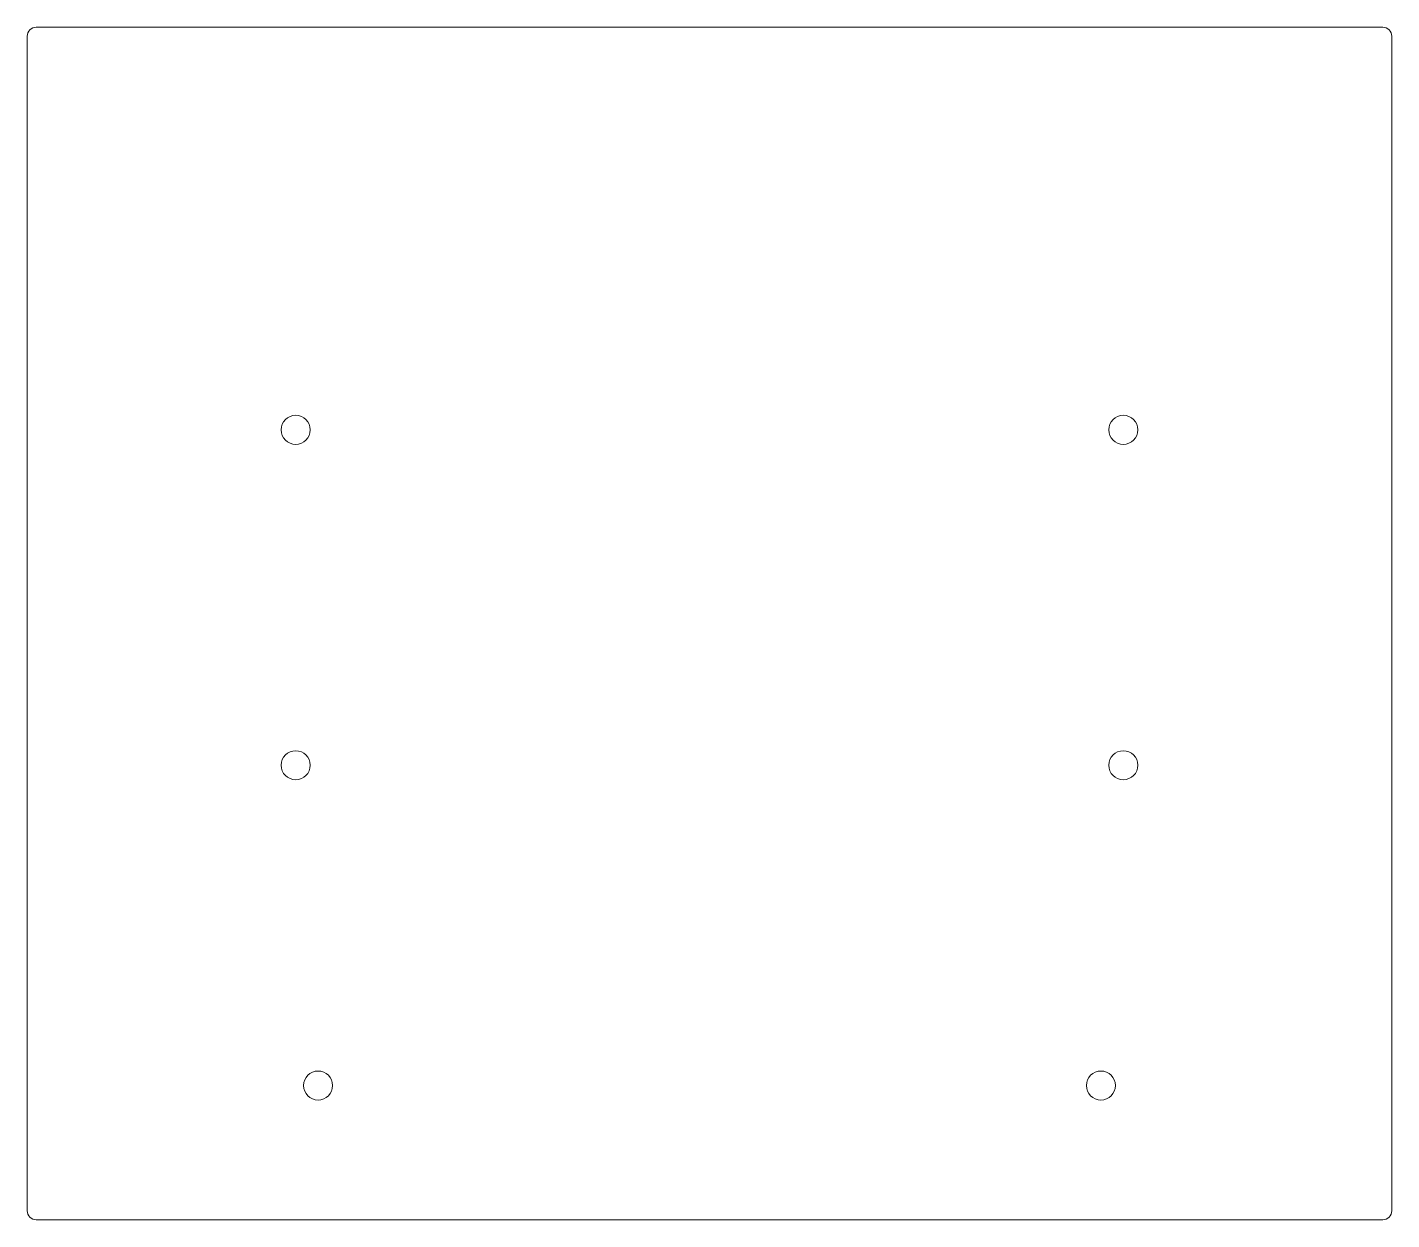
# Model space of a CAD drawing. Header units: millimetres. Extents: x -152 to 153, y 0 to 267.
import ezdxf

# ---------------------------------------------------------------- set-up
doc = ezdxf.new("R2010")
doc.units = ezdxf.units.MM

msp = doc.modelspace()

# ---------------------------------------------------------------- linework, layer by layer
at = {"color": 7, "linetype": 'Continuous', "lineweight": 15}
for p, q in [((150.5, 266.61), (-150.5, 266.61)), ((-152.5, 2), (-152.5, 264.61)), ((152.5, 2), (152.5, 264.61)), ((150.5, 0), (-150.5, 0))]:
    msp.add_line(p, q, dxfattribs=at)
for centre in [(-87.5, 30), (87.5, 30)]:
    msp.add_circle(centre, 3.25, dxfattribs=at)
for centre, start, end in [((-150.5, 264.61), 90, 180), ((150.5, 264.61), 360, 90), ((-150.5, 2), 180, 270), ((150.5, 2), 270, 0)]:
    msp.add_arc(centre, 2, start, end, dxfattribs=at)
for centre in [(-92.5, 176.61), (92.5, 176.61), (-92.5, 101.61), (92.5, 101.61)]:
    msp.add_ellipse(centre, major_axis=(0, 3.25), ratio=0.999996, dxfattribs=at)

doc.saveas('drawing.dxf')
